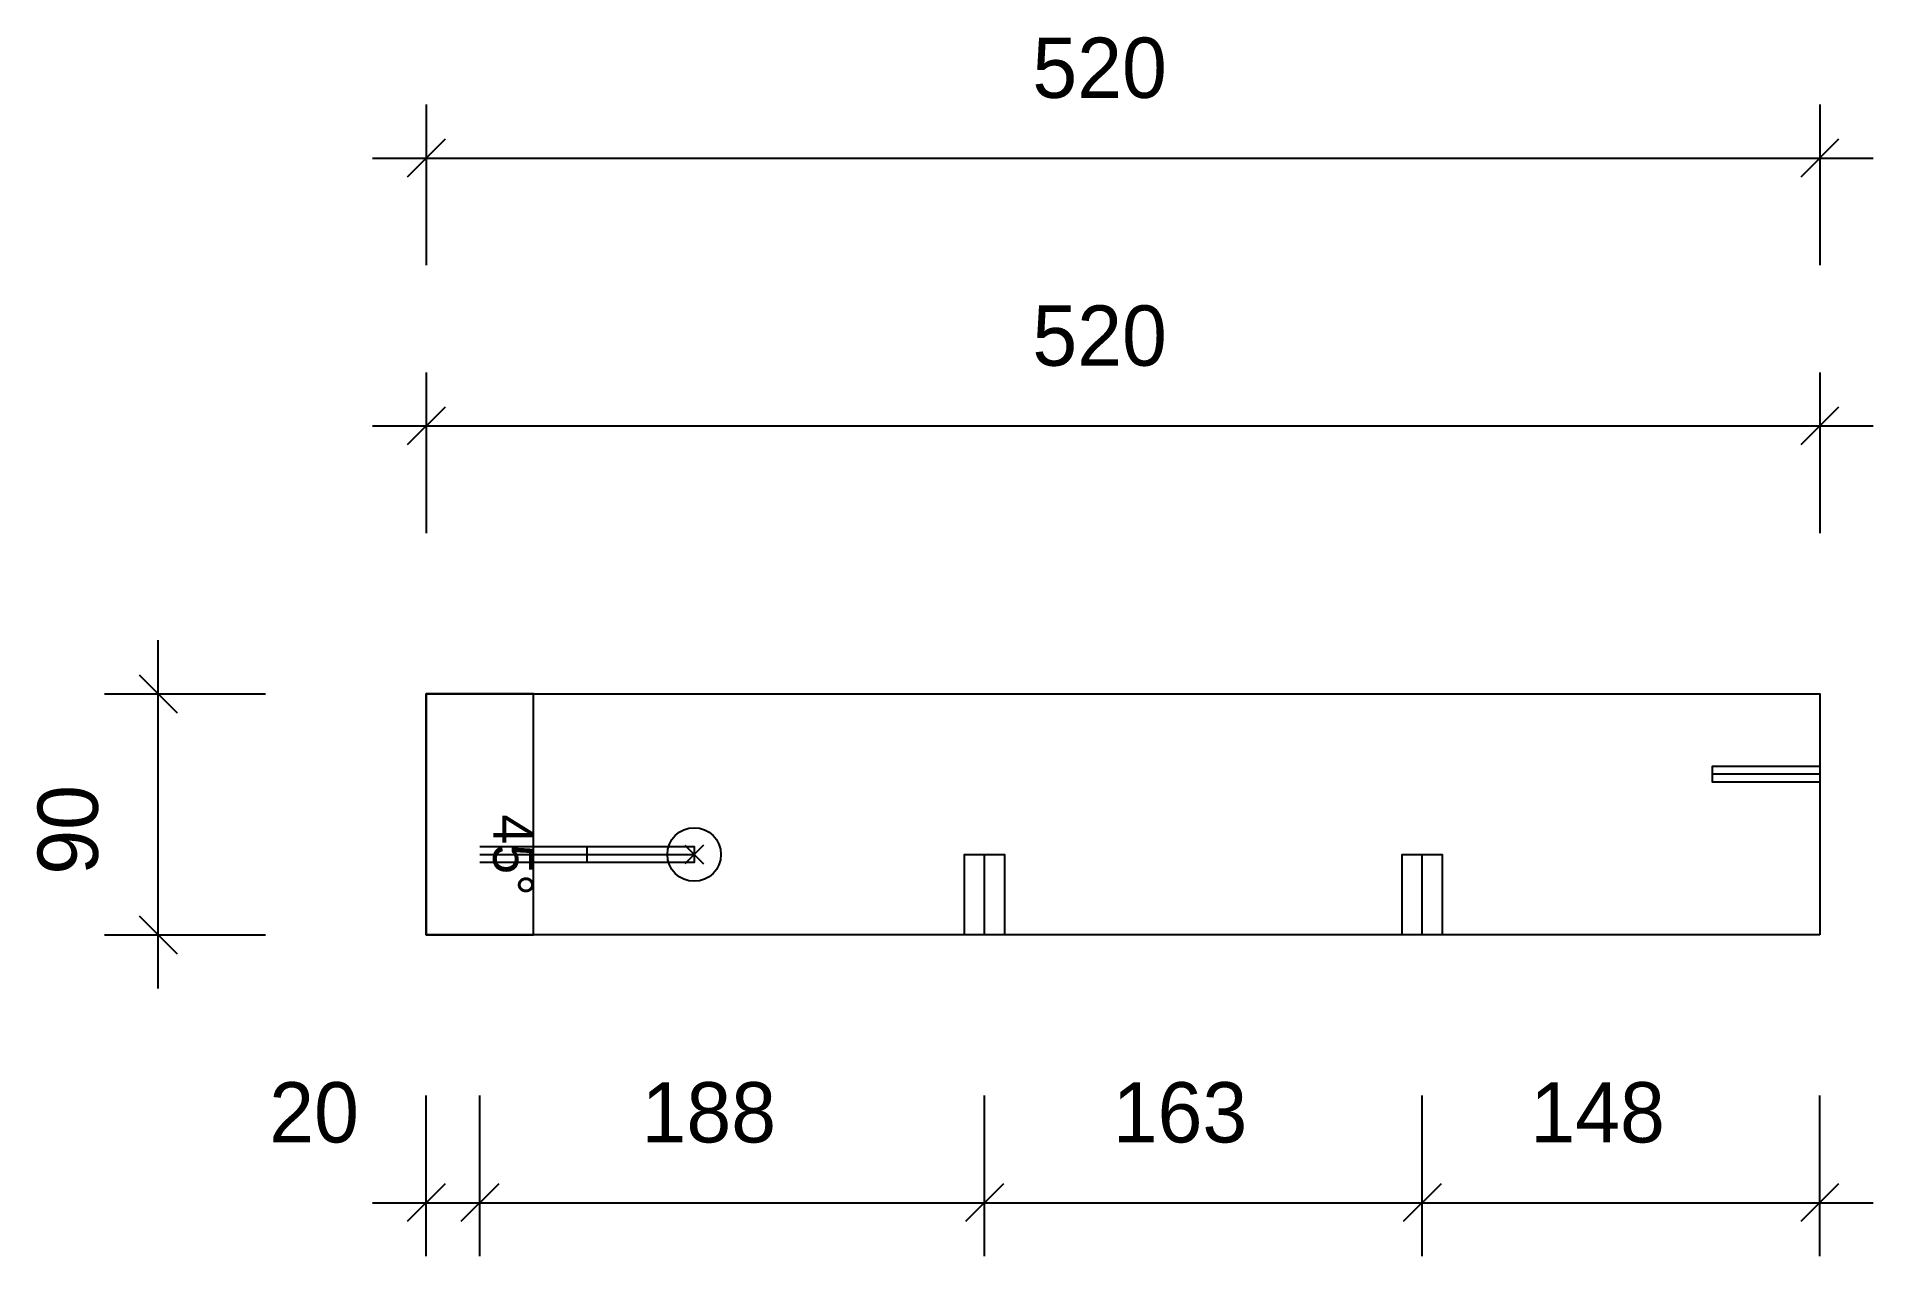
# Model space of a CAD drawing. Header units: millimetres. Extents: x -145 to 540, y -120 to 335.
import ezdxf
from ezdxf.enums import TextEntityAlignment as Align

# ---------------------------------------------------------------- set-up
doc = ezdxf.new("R2010")
doc.units = ezdxf.units.MM
for name, color, linetype in [('CONTOUR', 7, 'CONTINUOUS'), ('CUT_MITRE', 7, 'CONTINUOUS'), ('DIMLINES', 7, 'CONTINUOUS'), ('DIMLINESTEXT', 7, 'CONTINUOUS'), ('DRILLINGSOTHER', 7, 'CONTINUOUS'), ('DRILLINGSSIDE', 7, 'CONTINUOUS')]:
    doc.layers.add(name, color=color, linetype=linetype)

msp = doc.modelspace()

# ---------------------------------------------------------------- linework, layer by layer
at = {"layer": 'CONTOUR', "color": 0, "linetype": '0'}
msp.add_lwpolyline([(519.998, 0), (0, 0), (0, 90), (519.998, 90), (519.998, 0)], dxfattribs=at)
at = {"layer": 'CUT_MITRE', "color": 1, "linetype": '1'}
msp.add_lwpolyline([(40, 0), (40, 45), (40, 90), (0, 90), (0, 0), (40, 0)], dxfattribs=at)
at = {"layer": 'DIMLINES', "color": 0}
for p, q in [((0, 310), (0, 250)), ((519.998, 310), (519.998, 250)), ((7.071, 297.071), (-7.071, 282.929)), ((527.069, 297.071), (512.927, 282.929)), ((-20, 290), (539.998, 290)), ((0, 210), (0, 150)), ((519.998, 210), (519.998, 150)), ((7.071, 197.071), (-7.071, 182.929)), ((527.069, 197.071), (512.927, 182.929)), ((-20, 190), (539.998, 190)), ((-100, -20), (-100, 110)), ((-107.071, 97.071), (-92.929, 82.929)), ((-120, 90), (-60, 90)), ((-107.071, 7.071), (-92.929, -7.071)), ((-120, 0), (-60, 0)), ((0, -120), (0, -60)), ((20, -120), (20, -60)), ((208.333, -120), (208.333, -60)), ((371.665, -120), (371.665, -60)), ((519.998, -120), (519.998, -60)), ((7.071, -92.929), (-7.071, -107.071)), ((27.071, -92.929), (12.929, -107.071)), ((215.404, -92.929), (201.262, -107.071)), ((378.736, -92.929), (364.594, -107.071)), ((527.069, -92.929), (512.927, -107.071)), ((-20, -100), (539.998, -100))]:
    msp.add_line(p, q, dxfattribs=at)
at = {"layer": 'DRILLINGSOTHER', "color": 3}
for p, q in [((103.536, 33.536), (96.464, 26.464)), ((96.466, 33.536), (103.534, 26.464))]:
    msp.add_line(p, q, dxfattribs=at)
msp.add_circle((100, 30), 10, dxfattribs=at)
at = {"layer": 'DRILLINGSSIDE', "color": 3}
for p, q in [((519.998, 60), (479.998, 60)), ((20, 30), (60, 30)), ((20, 30), (100, 30)), ((208.333, 0), (208.333, 30)), ((371.665, 0), (371.665, 30))]:
    msp.add_line(p, q, dxfattribs=at)
at = {"layer": 'DRILLINGSSIDE', "color": 3, "linetype": '3'}
for points in [[(519.998, 57), (479.998, 57), (479.998, 63), (519.998, 63)], [(20, 33), (60, 33), (60, 27), (20, 27)], [(20, 33), (100, 33), (100, 27), (20, 27)], [(200.833, 0), (200.833, 30), (215.833, 30), (215.833, 0)], [(364.165, 0), (364.165, 30), (379.165, 30), (379.165, 0)]]:
    msp.add_lwpolyline(points, dxfattribs=at)

# ---------------------------------------------------------------- texts
at = {"layer": 'DIMLINESTEXT'}
for p in [(226.194, 335), (226.194, 235)]:
    msp.add_text('520', height=22.5, dxfattribs=at).set_placement(p, align=Align.TOP_LEFT)
for s, height, rotation, p in [('90', 22.5, 90, (-145, 22.463)), ('45°', 15, 270, (40, 45)), ('20', 22.5, -360, (-58.573, -55)), ('188', 22.5, -360, (80.361, -55)), ('163', 22.5, -360, (256.194, -55)), ('148', 22.5, -360, (412.027, -55))]:
    msp.add_text(s, height=height, rotation=rotation, dxfattribs=at).set_placement(p, align=Align.TOP_LEFT)

doc.saveas('drawing.dxf')
